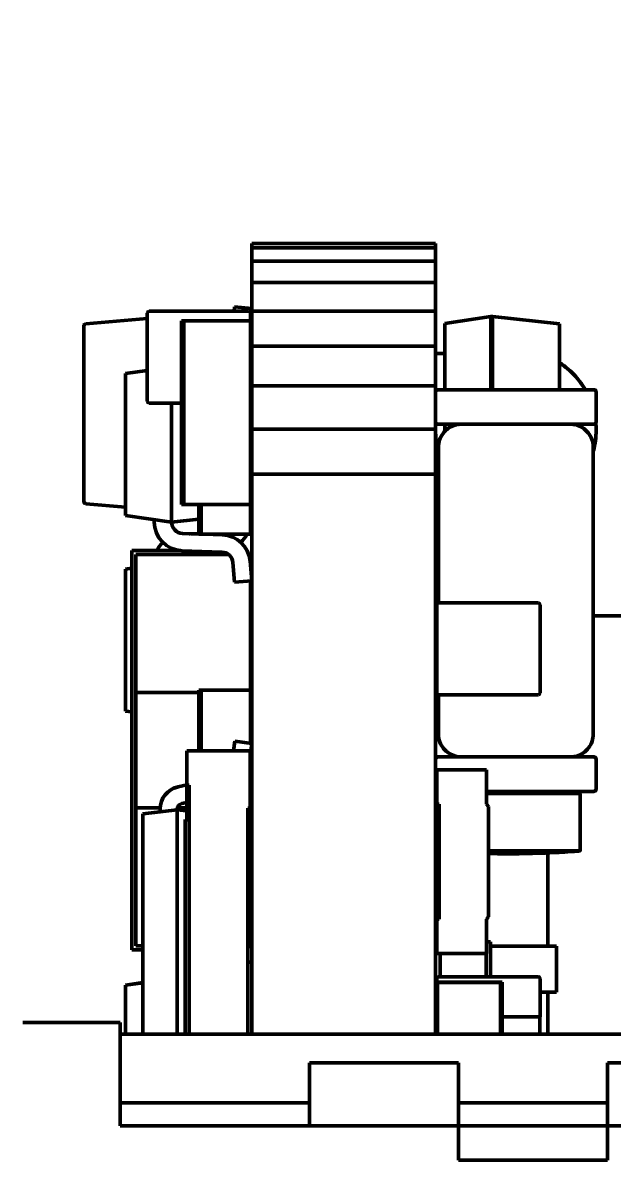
# Model space of a CAD drawing. Header units: millimetres. Extents: x 3137 to 5094, y 789 to 1822.
# Drawn here: x 3504.54 to 3509.68, y 1599.02 to 1608.93 of the extents above; entities that cross this region are included whole.
import ezdxf

# ---------------------------------------------------------------- set-up
doc = ezdxf.new("R2010")
doc.units = ezdxf.units.MM
doc.header["$LTSCALE"] = 1.8
doc.layers.add('외형선(ISO)', color=7, linetype='Continuous', lineweight=50)
doc.layers.add('치수(ISO)', color=7, linetype='Continuous', lineweight=25)
doc.styles.add('레이블 문자 (JIS)', font='')
doc.styles.get('레이블 문자 (JIS)').set_extended_font_data('Gulim')
doc.dimstyles.new('복사 대상기본값 (JIS)', dxfattribs={"dimscale": 1.5, "dimtxt": 3, "dimasz": 2, "dimexe": 1, "dimexo": 0.5, "dimgap": 0.8, "dimtad": 1, "dimdsep": 46, "dimtxsty": '레이블 문자 (JIS)', "dimblk": 'Filled-1', "dimcen": 0.09, "dimdle": 10, "dimclrd": 256, "dimclre": 256, "dimclrt": 256, "dimazin": 2, "dimtfac": 0.666667, "dimtmove": 0, "dimatfit": 3, "dimldrblk": 'OPEN', "dimfxl": 1, "dimtolj": 1, "dimtzin": 0, "dimlwd": -1, "dimlwe": -1, "dimarcsym": 0})

# ---------------------------------------------------------------- blocks, each defined once
blk = doc.blocks.new('Filled-1')
at = {"color": 0}
for p, q in [((0, 0), (-1, 0.1)), ((-1, 0.1), (-1, -0.1)), ((-1, 0), (0, 0)), ((-1, -0.1), (0, 0))]:
    blk.add_line(p, q, dxfattribs=at)
at = {"color": 0, "flags": 128}
blk.add_lwpolyline([(-1, -0.1), (0, 0), (-1, 0.1), (-1, -0.1)], dxfattribs=at)
at = {"color": 0}
blk.add_solid([(-1, -0.1), (0, 0), (-1, 0.1), (-1, -0.1)], dxfattribs=at)
blk = doc.blocks.new('*D735')
at = {"layer": 'Defpoints', "color": 0}
for p in [(3615.7416, 1638.9423), (3296.7416, 1610.8106), (3615.7416, 1602.8106)]:
    blk.add_point(p, dxfattribs=at)
at = {"layer": '치수(ISO)'}
for p, q in [((3296.7416, 1611.5606), (3296.7416, 1640.4423)), ((3615.7416, 1603.5606), (3615.7416, 1640.4423)), ((3299.7416, 1638.9423), (3612.7416, 1638.9423))]:
    blk.add_line(p, q, dxfattribs=at)
at = {"layer": '치수(ISO)', "linetype": 'ByBlock', "xscale": 3, "yscale": 3, "zscale": 3, "rotation": 180}
blk.add_blockref('Filled-1', (3296.7416, 1638.9423), dxfattribs=at)
at = {"layer": '치수(ISO)', "linetype": 'ByBlock', "xscale": 3, "yscale": 3, "zscale": 3}
blk.add_blockref('Filled-1', (3615.7416, 1638.9423), dxfattribs=at)
at = {"layer": '치수(ISO)', "insert": (3456.2615, 1649.652), "char_height": 15, "attachment_point": 5, "style": '레이블 문자 (JIS)'}
blk.add_mtext('\\A1;319', dxfattribs=at)
blk = doc.blocks.new('_Open')
at = {"color": 0, "linetype": 'ByBlock', "lineweight": -2}
for p, q in [((-1, 0.1667), (0, 0)), ((-1, -0.1667), (0, 0)), ((0, 0), (-1, 0))]:
    blk.add_line(p, q, dxfattribs=at)

msp = doc.modelspace()

# ---------------------------------------------------------------- linework, layer by layer
at = {"layer": '외형선(ISO)'}
for p, q in [((3508.1416, 1607.0106), (3506.5389, 1607.0106)), ((3506.5389, 1606.9719), (3506.5389, 1607.0106)), ((3508.1416, 1606.9719), (3508.1416, 1607.0106)), ((3508.1416, 1606.9719), (3506.5389, 1606.9719)), ((3506.5389, 1606.8575), (3506.5389, 1606.9719)), ((3508.1416, 1606.8575), (3508.1416, 1606.9719)), ((3508.1416, 1606.8575), (3506.5389, 1606.8575)), ((3506.5389, 1606.6717), (3506.5389, 1606.8575)), ((3508.1416, 1606.6717), (3508.1416, 1606.8575)), ((3508.1416, 1606.6717), (3506.5389, 1606.6717)), ((3506.5389, 1606.4217), (3506.5389, 1606.6717)), ((3508.1416, 1606.4217), (3508.1416, 1606.6717)), ((3505.6267, 1606.4041), (3505.6267, 1606.404)), ((3505.6267, 1605.6359), (3505.6267, 1606.4039)), ((3505.6427, 1606.4202), (3506.5107, 1606.4202)), ((3505.6427, 1606.4201), (3505.6427, 1606.4202)), ((3506.5107, 1606.4201), (3505.6427, 1606.4201)), ((3505.6427, 1606.42), (3506.5107, 1606.42)), ((3505.6427, 1606.4199), (3505.6427, 1606.42)), ((3506.3862, 1606.4202), (3506.3895, 1606.4584)), ((3506.3895, 1606.4587), (3506.5389, 1606.4456)), ((3506.3895, 1606.4587), (3506.3895, 1606.4586)), ((3506.3895, 1606.4586), (3506.5389, 1606.4455)), ((3506.3895, 1606.4586), (3506.3895, 1606.4585)), ((3506.3895, 1606.4586), (3506.5389, 1606.4455)), ((3506.3895, 1606.4586), (3506.3895, 1606.4586)), ((3506.3895, 1606.4585), (3506.5389, 1606.4454)), ((3506.3895, 1606.4584), (3506.3895, 1606.4585)), ((3506.3895, 1606.4584), (3506.5389, 1606.4453)), ((3506.3895, 1606.4584), (3506.5389, 1606.4454)), ((3506.3895, 1606.4584), (3506.3895, 1606.4584)), ((3506.5107, 1606.4202), (3506.5107, 1606.4201)), ((3506.5107, 1606.42), (3506.5107, 1606.4199)), ((3506.5389, 1606.4453), (3506.5267, 1606.3059)), ((3506.5267, 1606.404), (3506.5267, 1606.4041)), ((3506.5267, 1606.4039), (3506.5267, 1605.6359)), ((3506.5389, 1606.4455), (3506.5389, 1606.4455)), ((3506.5389, 1606.4454), (3506.5389, 1606.4454)), ((3508.1416, 1606.4217), (3506.5389, 1606.4217)), ((3506.5389, 1606.1172), (3506.5389, 1606.4217)), ((3508.1416, 1606.1172), (3508.1416, 1606.4217)), ((3505.6267, 1606.3581), (3505.092, 1606.3113)), ((3505.9267, 1606.337), (3505.9463, 1606.337)), ((3505.9267, 1606.3366), (3505.9267, 1606.337)), ((3505.9463, 1606.3366), (3505.9267, 1606.3366)), ((3505.9267, 1606.3366), (3505.9267, 1604.7366)), ((3506.5267, 1606.3371), (3505.9463, 1606.3371)), ((3505.9463, 1606.3371), (3505.9463, 1606.337)), ((3505.9463, 1606.3365), (3505.9463, 1606.3366)), ((3506.5267, 1606.3365), (3505.9463, 1606.3365)), ((3505.9463, 1604.7365), (3505.9463, 1606.3365)), ((3506.5267, 1606.337), (3506.5071, 1606.337)), ((3506.5071, 1606.337), (3506.5071, 1606.3366)), ((3506.5267, 1606.3366), (3506.5071, 1606.3366)), ((3506.5267, 1606.337), (3506.5267, 1606.3371)), ((3506.5267, 1606.337), (3506.5267, 1606.3366)), ((3506.5267, 1606.3365), (3506.5267, 1606.3366)), ((3506.5267, 1604.7365), (3506.5267, 1606.3365)), ((3508.2216, 1606.3137), (3508.6245, 1606.3758)), ((3508.6245, 1606.3755), (3508.2216, 1606.3135)), ((3508.2216, 1606.3135), (3508.2216, 1606.3137)), ((3508.2216, 1605.736), (3508.2216, 1606.3135)), ((3508.6376, 1606.3758), (3508.6245, 1606.3758)), ((3508.6245, 1606.3755), (3508.6245, 1606.3758)), ((3508.6245, 1605.736), (3508.6245, 1606.3755)), ((3508.6245, 1606.3755), (3508.6376, 1606.3755)), ((3508.6376, 1606.3755), (3508.6376, 1606.3758)), ((3508.6376, 1606.3758), (3509.2216, 1606.3114)), ((3508.6376, 1605.736), (3508.6376, 1606.3755)), ((3509.2216, 1606.3112), (3508.6376, 1606.3755)), ((3509.2216, 1606.3114), (3509.2216, 1606.3112)), ((3509.2216, 1606.3112), (3509.2216, 1605.736)), ((3505.0737, 1606.2909), (3505.0737, 1606.2913)), ((3505.0737, 1606.2908), (3505.0737, 1606.2909)), ((3505.0737, 1604.7631), (3505.0737, 1606.2908)), ((3508.1416, 1606.1172), (3506.5389, 1606.1172)), ((3506.5389, 1605.7697), (3506.5389, 1606.1172)), ((3508.1416, 1605.7697), (3508.1416, 1606.1172)), ((3508.2216, 1606.0509), (3508.1416, 1606.0509)), ((3505.4389, 1605.8775), (3505.6267, 1605.9039)), ((3505.6267, 1605.9035), (3505.4389, 1605.8771)), ((3505.4389, 1605.8771), (3505.4389, 1605.8775)), ((3505.4389, 1604.6395), (3505.4389, 1605.8771)), ((3508.1416, 1605.7697), (3506.5389, 1605.7697)), ((3506.5389, 1605.3926), (3506.5389, 1605.7697)), ((3508.1416, 1605.3926), (3508.1416, 1605.7697)), ((3509.5416, 1605.7159), (3509.5416, 1605.4559)), ((3505.9267, 1605.6199), (3505.6427, 1605.6199)), ((3505.8389, 1605.6199), (3505.8389, 1604.5833)), ((3508.2216, 1605.3737), (3508.2216, 1605.4359)), ((3508.1416, 1605.3926), (3506.5389, 1605.3926)), ((3506.5389, 1605.0006), (3506.5389, 1605.3926)), ((3508.1416, 1605.0006), (3508.1416, 1605.3926)), ((3509.5416, 1605.3847), (3509.5416, 1605.3846)), ((3509.5416, 1605.384), (3509.5416, 1605.3841)), ((3508.1666, 1605.2359), (3508.1666, 1605.0359)), ((3509.5166, 1605.2359), (3509.5166, 1605.0359)), ((3508.1416, 1605.1004), (3508.1666, 1605.1004)), ((3508.1661, 1605.0359), (3508.1661, 1604.5359)), ((3509.5171, 1605.0359), (3509.5171, 1604.5359)), ((3508.1416, 1605.0006), (3506.5389, 1605.0006)), ((3506.5389, 1600.1206), (3506.5389, 1605.0006)), ((3508.1416, 1600.1206), (3508.1416, 1605.0006)), ((3505.4389, 1604.7128), (3505.092, 1604.7432)), ((3505.9463, 1604.7366), (3505.9267, 1604.7366)), ((3506.5267, 1604.7365), (3505.9463, 1604.7365)), ((3506.0767, 1604.4771), (3506.0767, 1604.7365)), ((3506.0963, 1604.4771), (3506.0963, 1604.7365)), ((3506.5267, 1604.7427), (3506.5389, 1604.7416)), ((3506.5267, 1604.7426), (3506.5389, 1604.7415)), ((3506.5267, 1604.7426), (3506.5389, 1604.7415)), ((3506.5267, 1604.7425), (3506.5389, 1604.7414)), ((3506.5267, 1604.7424), (3506.5389, 1604.7413)), ((3506.5267, 1604.7424), (3506.5389, 1604.7414)), ((3506.5389, 1604.7413), (3506.5267, 1604.601)), ((3506.5267, 1604.4771), (3506.5267, 1604.7365)), ((3506.5389, 1604.7415), (3506.5389, 1604.7415)), ((3506.5389, 1604.7414), (3506.5389, 1604.7414)), ((3505.8389, 1604.5833), (3505.4389, 1604.6395)), ((3508.1416, 1604.6504), (3508.1661, 1604.6504)), ((3505.6889, 1604.5834), (3505.6889, 1604.6044)), ((3505.8389, 1604.5833), (3506.0767, 1604.6083)), ((3508.1666, 1603.8775), (3508.1666, 1604.5359)), ((3509.5166, 1602.7359), (3509.5166, 1604.5359)), ((3505.9354, 1604.4837), (3506.0767, 1604.4788)), ((3505.9354, 1604.4837), (3506.0767, 1604.4788)), ((3505.9354, 1604.4836), (3506.0767, 1604.4786)), ((3505.9354, 1604.4836), (3506.0767, 1604.4787)), ((3505.9354, 1604.4835), (3506.0767, 1604.4786)), ((3505.9354, 1604.4834), (3506.0767, 1604.4785)), ((3505.9933, 1604.4817), (3506.0767, 1604.4846)), ((3505.9941, 1604.4817), (3506.0767, 1604.4846)), ((3505.995, 1604.4817), (3506.0767, 1604.4845)), ((3505.9958, 1604.4816), (3506.0767, 1604.4845)), ((3505.9968, 1604.4816), (3506.0767, 1604.4844)), ((3505.9976, 1604.4816), (3506.0767, 1604.4843)), ((3506.0767, 1604.4771), (3506.0963, 1604.4771)), ((3506.5267, 1604.4771), (3506.0963, 1604.4771)), ((3506.118, 1604.4771), (3506.2836, 1604.4713)), ((3506.1196, 1604.4771), (3506.2836, 1604.4713)), ((3506.1215, 1604.4771), (3506.2836, 1604.4714)), ((3506.1231, 1604.4771), (3506.2836, 1604.4715)), ((3506.125, 1604.4771), (3506.2836, 1604.4715)), ((3506.1266, 1604.4771), (3506.2836, 1604.4716)), ((3505.4917, 1604.334), (3505.4917, 1604.3346)), ((3505.9211, 1604.334), (3505.4917, 1604.334)), ((3505.4917, 1604.334), (3505.4917, 1600.854)), ((3505.4918, 1604.3346), (3505.914, 1604.3346)), ((3505.4918, 1604.3346), (3505.4918, 1604.3346)), ((3506.2784, 1604.3214), (3505.9302, 1604.3335)), ((3505.5267, 1604.299), (3505.5267, 1604.2989)), ((3506.338, 1604.299), (3505.5267, 1604.299)), ((3505.5267, 1604.2989), (3505.5267, 1603.0967)), ((3506.3381, 1604.2989), (3505.5267, 1604.2989)), ((3506.3895, 1604.0584), (3506.3745, 1604.2301)), ((3506.5267, 1604.2998), (3506.5124, 1604.2998)), ((3506.5124, 1604.2996), (3506.5267, 1604.2996)), ((3506.5126, 1604.299), (3506.5267, 1604.299)), ((3506.5267, 1604.2989), (3506.5127, 1604.2989)), ((3506.5239, 1604.2435), (3506.5239, 1604.2435)), ((3506.5239, 1604.2435), (3506.5239, 1604.2434)), ((3506.5239, 1604.2434), (3506.5239, 1604.2433)), ((3506.5239, 1604.2433), (3506.5239, 1604.2432)), ((3506.5239, 1604.2433), (3506.5239, 1604.2433)), ((3506.5239, 1604.2432), (3506.5389, 1604.0714)), ((3506.5267, 1604.2998), (3506.5267, 1604.2996)), ((3506.5267, 1604.2996), (3506.5267, 1604.299)), ((3506.5267, 1604.299), (3506.5267, 1604.2989)), ((3506.5267, 1604.2989), (3506.5267, 1604.2111)), ((3505.4389, 1604.1735), (3505.4917, 1604.1809)), ((3505.4917, 1604.1805), (3505.4389, 1604.1731)), ((3505.4389, 1604.1731), (3505.4389, 1604.1735)), ((3505.4389, 1602.9355), (3505.4389, 1604.1731)), ((3508.1416, 1604.1509), (3508.1666, 1604.1509)), ((3506.5389, 1604.0714), (3506.3895, 1604.0584)), ((3506.5267, 1604.0704), (3506.5267, 1603.0967)), ((3506.5389, 1604.0717), (3506.5389, 1604.0717)), ((3506.5389, 1604.0716), (3506.5389, 1604.0716)), ((3508.1538, 1603.8618), (3508.1538, 1603.8616)), ((3508.1538, 1603.0936), (3508.1538, 1603.8616)), ((3508.1698, 1603.8778), (3508.1698, 1603.8779)), ((3509.0378, 1603.8779), (3508.1698, 1603.8779)), ((3509.0378, 1603.8778), (3508.1698, 1603.8778)), ((3508.1698, 1603.8776), (3509.0378, 1603.8776)), ((3508.1698, 1603.8776), (3508.1698, 1603.8776)), ((3509.0378, 1603.8778), (3509.0378, 1603.8779)), ((3509.0378, 1603.8776), (3509.0378, 1603.8776)), ((3509.0538, 1603.8616), (3509.0538, 1603.8618)), ((3509.0538, 1603.8616), (3509.0538, 1603.0936)), ((3509.5166, 1603.7661), (3509.723, 1603.7661)), ((3509.9203, 1603.7654), (3509.5166, 1603.7654)), ((3505.5267, 1602.091), (3505.5267, 1603.0967)), ((3506.0767, 1603.0967), (3505.5267, 1603.0967)), ((3506.0963, 1603.1172), (3506.0767, 1603.1172)), ((3506.0767, 1603.117), (3506.0767, 1603.1172)), ((3506.0767, 1603.117), (3506.0963, 1603.117)), ((3506.0767, 1602.5892), (3506.0767, 1603.117)), ((3506.5267, 1603.1173), (3506.0963, 1603.1173)), ((3506.0963, 1603.1173), (3506.0963, 1603.1172)), ((3506.0963, 1603.117), (3506.0963, 1603.117)), ((3506.5267, 1603.117), (3506.0963, 1603.117)), ((3506.0963, 1602.5892), (3506.0963, 1603.117)), ((3506.5071, 1603.117), (3506.5071, 1603.1172)), ((3506.5267, 1603.1172), (3506.5071, 1603.1172)), ((3506.5267, 1603.117), (3506.5071, 1603.117)), ((3506.5267, 1603.1172), (3506.5267, 1603.1173)), ((3506.5267, 1603.117), (3506.5267, 1603.1172)), ((3506.5267, 1603.117), (3506.5267, 1603.117)), ((3506.5267, 1602.6545), (3506.5267, 1603.117)), ((3506.5267, 1603.0967), (3506.5267, 1602.6545)), ((3506.5267, 1603.0967), (3506.5267, 1603.0967)), ((3508.1569, 1603.0252), (3508.1569, 1603.0841)), ((3508.1666, 1602.7359), (3508.1666, 1603.0779)), ((3508.1698, 1603.0776), (3509.0378, 1603.0776)), ((3505.4917, 1602.9281), (3505.4389, 1602.9355)), ((3508.1569, 1603.0252), (3508.1666, 1603.0252)), ((3508.1416, 1602.7439), (3508.1666, 1602.7439)), ((3506.3786, 1602.5892), (3506.3904, 1602.6732)), ((3506.3904, 1602.6737), (3506.5389, 1602.6528)), ((3506.3904, 1602.6736), (3506.3904, 1602.6737)), ((3506.3904, 1602.6736), (3506.5389, 1602.6527)), ((3506.3904, 1602.6735), (3506.3904, 1602.6736)), ((3506.3904, 1602.6735), (3506.5389, 1602.6527)), ((3506.3904, 1602.6735), (3506.3904, 1602.6735)), ((3506.3904, 1602.6735), (3506.5389, 1602.6526)), ((3506.3904, 1602.6734), (3506.3904, 1602.6735)), ((3506.3904, 1602.6734), (3506.5389, 1602.6525)), ((3506.3904, 1602.6734), (3506.3904, 1602.6734)), ((3506.3904, 1602.6734), (3506.5389, 1602.6525)), ((3506.3904, 1602.6733), (3506.3904, 1602.6734)), ((3506.3904, 1602.6733), (3506.5389, 1602.6524)), ((3506.3904, 1602.6732), (3506.3904, 1602.6733)), ((3506.3904, 1602.6732), (3506.5389, 1602.6524)), ((3506.5236, 1602.5433), (3506.5389, 1602.6523)), ((3506.5389, 1602.6527), (3506.5389, 1602.6527)), ((3506.5389, 1602.6525), (3506.5389, 1602.6526)), ((3506.5389, 1602.6524), (3506.5389, 1602.6525)), ((3505.9736, 1602.5892), (3506.5236, 1602.5892)), ((3505.9736, 1602.5887), (3505.9736, 1602.5892)), ((3506.5236, 1602.5887), (3505.9736, 1602.5887)), ((3505.9736, 1602.5887), (3505.9736, 1602.2887)), ((3506.5236, 1602.5892), (3506.5236, 1602.5887)), ((3506.5236, 1602.5887), (3506.5236, 1602.0887)), ((3506.5267, 1602.5656), (3506.5267, 1602.091)), ((3506.5267, 1602.317), (3506.5267, 1602.565)), ((3508.3203, 1602.536), (3508.3203, 1602.5413)), ((3506.5267, 1602.5068), (3506.5389, 1602.3674)), ((3509.5416, 1602.2559), (3509.5416, 1602.5159)), ((3506.5389, 1602.3674), (3506.5267, 1602.3664)), ((3506.534, 1602.424), (3506.5389, 1602.424)), ((3506.5389, 1602.4239), (3506.534, 1602.4239)), ((3506.534, 1602.4238), (3506.5389, 1602.4238)), ((3506.5389, 1602.4237), (3506.534, 1602.4237)), ((3506.5389, 1602.3677), (3506.5389, 1602.3677)), ((3506.5389, 1602.3676), (3506.5389, 1602.3676)), ((3508.1539, 1602.4231), (3508.1539, 1602.423)), ((3508.1539, 1602.4231), (3508.5842, 1602.4231)), ((3508.1539, 1602.423), (3508.1539, 1602.123)), ((3508.1539, 1602.423), (3508.5842, 1602.423)), ((3508.5842, 1602.4231), (3508.5842, 1602.423)), ((3508.5842, 1602.423), (3508.5842, 1602.123)), ((3505.8955, 1602.2759), (3505.9736, 1602.2932)), ((3505.8955, 1602.2758), (3505.9736, 1602.2932)), ((3505.8955, 1602.2758), (3505.9736, 1602.2931)), ((3505.8955, 1602.2757), (3505.9736, 1602.2931)), ((3505.8955, 1602.2756), (3505.9736, 1602.293)), ((3505.8955, 1602.2755), (3505.9736, 1602.2929)), ((3505.8955, 1602.2756), (3505.9736, 1602.2929)), ((3505.8955, 1602.2755), (3505.9736, 1602.2928)), ((3505.9936, 1602.2887), (3505.9736, 1602.2887)), ((3505.9736, 1602.2887), (3505.9736, 1601.9888)), ((3505.9936, 1601.9887), (3505.9936, 1602.2887)), ((3506.5267, 1602.317), (3506.5236, 1602.317)), ((3509.1203, 1602.217), (3509.1203, 1602.2358)), ((3505.9281, 1602.129), (3505.9736, 1602.1392)), ((3508.1538, 1602.212), (3508.1538, 1602.2118)), ((3508.1538, 1602.2118), (3508.1538, 1601.7218)), ((3508.5842, 1602.217), (3509.3988, 1602.217)), ((3509.3988, 1602.2168), (3508.5842, 1602.2168)), ((3509.3988, 1602.217), (3509.3988, 1602.2168)), ((3509.4038, 1602.2118), (3509.4038, 1602.212)), ((3509.4038, 1601.7218), (3509.4038, 1602.2118)), ((3505.5267, 1602.091), (3505.7392, 1602.091)), ((3505.5267, 1602.091), (3505.5267, 1600.8889)), ((3505.5889, 1602.0391), (3505.8889, 1602.0759)), ((3505.5889, 1602.0397), (3505.7389, 1602.0581)), ((3505.5889, 1602.0391), (3505.5889, 1602.0397)), ((3505.5889, 1600.1206), (3505.5889, 1602.0391)), ((3505.7389, 1602.0806), (3505.7389, 1602.0806)), ((3505.7389, 1602.0805), (3505.7389, 1602.0806)), ((3505.7389, 1602.0805), (3505.7389, 1602.0805)), ((3505.7389, 1602.0804), (3505.7389, 1602.0805)), ((3505.7389, 1602.0803), (3505.7389, 1602.0804)), ((3505.7389, 1602.0802), (3505.7389, 1602.0803)), ((3505.7389, 1602.0803), (3505.7389, 1602.0803)), ((3505.7389, 1602.0576), (3505.7389, 1602.0802)), ((3505.7389, 1602.0576), (3505.8889, 1602.076)), ((3505.8889, 1602.076), (3505.8889, 1602.0802)), ((3505.9736, 1602.0662), (3505.8889, 1602.0766)), ((3505.8889, 1602.0759), (3505.8889, 1602.076)), ((3505.9736, 1602.0655), (3505.8889, 1602.0759)), ((3505.8889, 1602.0759), (3505.8889, 1600.1206)), ((3505.8901, 1602.091), (3505.9736, 1602.091)), ((3506.5036, 1602.0887), (3506.5036, 1600.1206)), ((3506.5236, 1602.0887), (3506.5036, 1602.0887)), ((3506.5236, 1602.091), (3506.5267, 1602.091)), ((3506.5267, 1602.091), (3506.5267, 1600.8889)), ((3508.1539, 1602.123), (3508.1735, 1602.123)), ((3508.1735, 1602.123), (3508.1735, 1601.123)), ((3508.6039, 1602.1035), (3508.5842, 1602.1231)), ((3508.6039, 1602.1034), (3508.5842, 1602.123)), ((3508.6039, 1602.1035), (3508.6039, 1602.1034)), ((3508.6039, 1602.1034), (3508.6039, 1601.1426)), ((3505.9586, 1601.9892), (3505.9736, 1601.9892)), ((3505.9586, 1601.9887), (3505.9586, 1601.9892)), ((3505.9936, 1601.9887), (3505.9586, 1601.9887)), ((3505.9586, 1601.9887), (3505.9586, 1600.1206)), ((3505.9736, 1601.9888), (3505.9936, 1601.9888)), ((3505.9936, 1600.1206), (3505.9936, 1601.9887)), ((3506.5389, 1602.0173), (3506.5267, 1602.0173)), ((3508.1538, 1602.0173), (3508.1416, 1602.0173)), ((3508.1588, 1601.7168), (3508.1735, 1601.7168)), ((3508.6039, 1601.7168), (3509.3988, 1601.7168)), ((3509.1203, 1600.8854), (3509.1203, 1601.6994)), ((3506.5389, 1601.154), (3506.5267, 1601.154)), ((3506.5267, 1601.1539), (3506.5389, 1601.1539)), ((3506.5389, 1601.1538), (3506.5267, 1601.1538)), ((3506.5267, 1601.1537), (3506.5389, 1601.1537)), ((3508.1735, 1601.154), (3508.1416, 1601.154)), ((3508.1416, 1601.1539), (3508.1735, 1601.1539)), ((3508.1735, 1601.1538), (3508.1416, 1601.1538)), ((3508.1416, 1601.1537), (3508.1735, 1601.1537)), ((3506.5267, 1601.1167), (3506.5389, 1601.1156)), ((3506.5267, 1601.1166), (3506.5389, 1601.1155)), ((3506.5267, 1601.1165), (3506.5389, 1601.1154)), ((3506.5267, 1601.1165), (3506.5389, 1601.1155)), ((3506.5267, 1601.1164), (3506.5389, 1601.1153)), ((3506.5267, 1601.1164), (3506.5389, 1601.1154)), ((3506.5389, 1601.1153), (3506.5267, 1600.9759)), ((3506.5389, 1601.1155), (3506.5389, 1601.1155)), ((3506.5389, 1601.1154), (3506.5389, 1601.1154)), ((3508.1539, 1601.1231), (3508.1539, 1601.123)), ((3508.1539, 1601.1231), (3508.1735, 1601.1231)), ((3508.1539, 1601.123), (3508.1539, 1600.823)), ((3508.1539, 1601.123), (3508.1735, 1601.123)), ((3508.5842, 1601.123), (3508.6039, 1601.1426)), ((3508.5842, 1600.823), (3508.5842, 1601.123)), ((3505.4917, 1600.854), (3505.5889, 1600.854)), ((3505.5889, 1600.8889), (3505.5267, 1600.8889)), ((3506.5267, 1600.8889), (3506.5036, 1600.8889)), ((3508.1539, 1600.9232), (3508.1416, 1600.9232)), ((3508.1539, 1600.923), (3508.1416, 1600.923)), ((3508.6216, 1600.9232), (3508.5842, 1600.9232)), ((3508.6216, 1600.923), (3508.5842, 1600.923)), ((3508.6216, 1600.9232), (3508.6216, 1600.923)), ((3508.6216, 1600.6204), (3508.6216, 1600.923)), ((3508.9979, 1600.8853), (3508.6216, 1600.8853)), ((3508.9466, 1600.8853), (3508.6216, 1600.8853)), ((3509.0453, 1600.8853), (3509.0453, 1600.8854)), ((3509.1953, 1600.8853), (3509.1953, 1600.8854)), ((3509.1953, 1600.8853), (3509.1953, 1600.4853)), ((3508.1539, 1600.823), (3508.5842, 1600.823)), ((3508.1816, 1600.6204), (3508.1816, 1600.823)), ((3508.5816, 1600.823), (3508.5816, 1600.6204)), ((3506.5389, 1600.7473), (3506.5036, 1600.7473)), ((3505.4389, 1600.5475), (3505.5889, 1600.5686)), ((3505.5889, 1600.5682), (3505.4389, 1600.5471)), ((3508.1416, 1600.573), (3508.1538, 1600.573)), ((3508.1538, 1600.6042), (3508.1538, 1600.6044)), ((3508.1538, 1600.2702), (3508.1538, 1600.6042)), ((3508.6869, 1600.5714), (3508.1569, 1600.5714)), ((3508.1569, 1600.5713), (3508.1569, 1600.5714)), ((3508.1569, 1600.5713), (3508.1769, 1600.5713)), ((3508.1569, 1600.5705), (3508.1569, 1600.5713)), ((3508.1569, 1600.5705), (3508.1769, 1600.5705)), ((3508.1569, 1600.5704), (3508.1569, 1600.5705)), ((3508.1569, 1600.5704), (3508.7069, 1600.5704)), ((3508.1569, 1600.1206), (3508.1569, 1600.5704)), ((3508.1698, 1600.6204), (3509.0378, 1600.6204)), ((3508.1769, 1600.5705), (3508.1769, 1600.5713)), ((3508.6869, 1600.5723), (3508.6869, 1600.5716)), ((3508.7219, 1600.5723), (3508.6869, 1600.5723)), ((3508.6869, 1600.5706), (3508.6869, 1600.5716)), ((3508.6869, 1600.5716), (3508.7219, 1600.5716)), ((3508.6869, 1600.5706), (3508.6869, 1600.5705)), ((3508.6869, 1600.5705), (3508.7069, 1600.5705)), ((3508.7069, 1600.5704), (3508.7069, 1600.5705)), ((3508.7069, 1600.5704), (3508.7069, 1600.1206)), ((3508.7219, 1600.5716), (3508.7219, 1600.5723)), ((3508.7219, 1600.5716), (3508.7219, 1600.1206)), ((3509.0538, 1600.6044), (3509.0538, 1600.6042)), ((3509.0538, 1600.2702), (3509.0538, 1600.6042)), ((3505.4389, 1600.5471), (3505.4389, 1600.5475)), ((3505.4389, 1600.1206), (3505.4389, 1600.5471)), ((3509.1203, 1600.1206), (3509.1203, 1600.4853)), ((3509.0378, 1600.2702), (3508.7219, 1600.2702)), ((3509.0498, 1600.1206), (3509.0498, 1600.2702)), ((3505.3916, 1600.2206), (3504.5416, 1600.2206)), ((3505.3916, 1600.2206), (3505.3916, 1599.3206)), ((3505.3916, 1600.1206), (3506.1916, 1600.1206)), ((3506.1916, 1600.1206), (3511.9916, 1600.1206)), ((3507.0416, 1599.8706), (3508.3416, 1599.8706)), ((3507.0416, 1599.3206), (3507.0416, 1599.8706)), ((3508.3416, 1599.8706), (3508.3416, 1599.3206)), ((3509.6416, 1599.3206), (3509.6416, 1599.8706)), ((3509.6416, 1599.8706), (3510.9416, 1599.8706)), ((3506.1916, 1599.5206), (3505.3916, 1599.5206)), ((3506.1916, 1599.5206), (3507.0416, 1599.5206)), ((3508.3416, 1599.5206), (3509.6416, 1599.5206)), ((3505.3916, 1599.3206), (3508.3416, 1599.3206)), ((3508.3416, 1599.3206), (3509.6416, 1599.3206)), ((3508.3416, 1599.3206), (3508.3416, 1599.0206)), ((3509.6416, 1599.3206), (3512.5916, 1599.3206)), ((3509.6416, 1599.0206), (3509.6416, 1599.3206)), ((3508.3416, 1599.0206), (3509.6416, 1599.0206))]:
    msp.add_line(p, q, dxfattribs=at)
for centre, radius, start, end in [((3505.6427, 1606.4041), 0.016, 90, 180), ((3505.6427, 1606.4039), 0.016, 90, 180), ((3506.5107, 1606.4041), 0.016, 0, 90), ((3506.5107, 1606.4039), 0.016, 0, 90), ((3505.0937, 1606.2913), 0.02, 95, 180), ((3505.6427, 1605.6359), 0.016, 180, 270), ((3506.5107, 1605.6359), 0.016, 354.22246, 0), ((3505.0937, 1604.7631), 0.02, 180, 265), ((3505.9389, 1604.5834), 0.25, 180, 268), ((3505.9389, 1604.5834), 0.1, 180.03259, 268), ((3505.9389, 1604.5834), 0.1, 180.06517, 268), ((3505.9389, 1604.5835), 0.1, 180.10318, 268), ((3505.9389, 1604.5836), 0.1, 180.13576, 268), ((3505.9389, 1604.5836), 0.1, 180.17376, 268), ((3505.9389, 1604.5837), 0.1, 180.20634, 268), ((3506.2749, 1604.2217), 0.25, 5, 88), ((3506.2749, 1604.2216), 0.25, 5, 88), ((3506.2749, 1604.2217), 0.25, 5, 88), ((3506.2749, 1604.2216), 0.25, 5, 88), ((3506.2749, 1604.2214), 0.25, 5, 88), ((3506.2749, 1604.2215), 0.25, 5, 88), ((3506.2749, 1604.5913), 0.25, 312.34046, 332.80645), ((3505.9389, 1604.2297), 0.25, 134.97565, 155.177), ((3505.9389, 1604.2295), 0.25, 134.95567, 155.14588), ((3505.9389, 1604.2296), 0.25, 134.96643, 155.16263), ((3505.9389, 1604.2295), 0.25, 134.94645, 155.13151), ((3505.9389, 1604.2294), 0.25, 134.92645, 155.10038), ((3505.9389, 1604.2294), 0.25, 134.93568, 155.11475), ((3506.2749, 1604.2214), 0.1, 5, 88), ((3508.1698, 1603.8618), 0.016, 89.99999, 179.99999), ((3508.1698, 1603.8616), 0.016, 89.99999, 179.99999), ((3509.0378, 1603.8618), 0.016, 359.99999, 89.99999), ((3509.0378, 1603.8616), 0.016, 359.99999, 89.99999), ((3508.1698, 1603.0936), 0.016, 179.99999, 269.99999), ((3509.0378, 1603.0936), 0.016, 269.99999, 359.99999), ((3505.9389, 1602.0806), 0.2, 102.53608, 180), ((3505.9389, 1602.0805), 0.2, 102.53608, 180), ((3505.9389, 1602.0806), 0.2, 102.53608, 180), ((3505.9389, 1602.0805), 0.2, 102.53608, 180), ((3505.9389, 1602.0804), 0.2, 102.53608, 180), ((3505.9389, 1602.0803), 0.2, 102.53608, 180), ((3505.9389, 1602.0803), 0.2, 102.53608, 180), ((3505.9389, 1602.0802), 0.2, 102.53608, 180), ((3508.1588, 1602.212), 0.005, 169.64636, 180), ((3509.3988, 1602.212), 0.005, 360, 89.99999), ((3505.9389, 1602.0802), 0.05, 102.53608, 180), ((3506.2749, 1600.9653), 0.25, 336.20877, 342.1947), ((3508.1698, 1600.6044), 0.016, 89.99999, 179.99999), ((3509.0378, 1600.6044), 0.016, 359.99999, 89.99999)]:
    msp.add_arc(centre, radius, start, end, dxfattribs=at)
for centre, major_axis, ratio, start_param, end_param in [((3773.6524, 1850.1802), (-265.494, -248.4637), 0.000135, 0.000144, 0.001586), ((3262.9697, 1848.4466), (246.4295, -246.7301), 0.000132, 6.28153, 6.283033), ((3508.8953, 1600.8853), (0.15, 0), 0.00019, 5.061455, 6.283185), ((3508.8953, 1600.8853), (0.3, 0), 0.00019, 5.061455, 6.283185), ((3508.8953, 1600.4853), (0.3, 0), 0.00019, 5.268951, 6.283185), ((3508.1698, 1600.2702), (-0.016, 0), 0.00019, 0, 0.63612), ((3509.0378, 1600.2702), (0.016, 0), 0.00019, 4.712389, 6.283185)]:
    msp.add_ellipse(centre, major_axis=major_axis, ratio=ratio, start_param=start_param, end_param=end_param, dxfattribs=at)
for points in [[(3508.1416, 1606.0509), (3508.143, 1606.0509), (3508.1762, 1606.0509), (3508.2216, 1606.0509)], [(3508.1416, 1605.3847), (3508.1416, 1605.4051), (3508.1425, 1605.4256), (3508.1443, 1605.4459)], [(3508.1443, 1605.4458), (3508.1425, 1605.4253), (3508.1416, 1605.4047), (3508.1416, 1605.3841)], [(3509.5389, 1605.4459), (3509.5407, 1605.4256), (3509.5416, 1605.4051), (3509.5416, 1605.3847)], [(3509.5416, 1605.3841), (3509.5416, 1605.4047), (3509.5407, 1605.4253), (3509.5389, 1605.4458)], [(3508.1416, 1605.3841), (3508.1416, 1605.3843), (3508.1416, 1605.3845), (3508.1416, 1605.3846)], [(3508.1416, 1605.384), (3508.1416, 1605.3215), (3508.15, 1605.2589), (3508.1666, 1605.1986)], [(3509.5416, 1605.3846), (3509.5416, 1605.3845), (3509.5416, 1605.3843), (3509.5416, 1605.3841)], [(3508.1666, 1605.1005), (3508.1516, 1605.1005), (3508.1423, 1605.1005), (3508.1416, 1605.1005)], [(3508.1666, 1604.1509), (3508.1516, 1604.1509), (3508.1423, 1604.1509), (3508.1416, 1604.1509)], [(3508.1538, 1603.7009), (3508.1464, 1603.7009), (3508.1421, 1603.7009), (3508.1416, 1603.7009)]]:
    msp.add_open_spline(points, degree=3, dxfattribs=at)
for points, knots in [([(3509.2216, 1605.9726), (3509.2403, 1605.9605), (3509.2584, 1605.9475), (3509.3344, 1605.8874), (3509.3855, 1605.8316), (3509.4337, 1605.7583), (3509.4405, 1605.7473), (3509.4471, 1605.736)], [3.7154267, 3.7154267, 3.7154267, 3.7154267, 3.8107962, 3.8107962, 4.1307962, 4.1307962, 4.1866611, 4.1866611, 4.1866611, 4.1866611]), ([(3509.4467, 1605.736), (3509.4334, 1605.7588), (3509.4188, 1605.7809), (3509.3585, 1605.862), (3509.3042, 1605.9147), (3509.236, 1605.9625), (3509.2288, 1605.9673), (3509.2216, 1605.972)], [2.097528, 2.097528, 2.097528, 2.097528, 2.2107964, 2.2107964, 2.5307964, 2.5307964, 2.5677586, 2.5677586, 2.5677586, 2.5677586]), ([(3508.1416, 1605.7159), (3508.1416, 1605.7173), (3508.1417, 1605.7186), (3508.1424, 1605.722), (3508.1432, 1605.7241), (3508.1453, 1605.7278), (3508.1467, 1605.7295), (3508.1499, 1605.7323), (3508.1517, 1605.7335), (3508.1546, 1605.7347), (3508.1556, 1605.735), (3508.1571, 1605.7354), (3508.1576, 1605.7355), (3508.1583, 1605.7357), (3508.1586, 1605.7357), (3508.1592, 1605.7358), (3508.1595, 1605.7358), (3508.1599, 1605.7358), (3508.16, 1605.7359), (3508.1603, 1605.7359), (3508.1604, 1605.7359), (3508.1606, 1605.7359), (3508.1607, 1605.7359), (3508.1609, 1605.7359), (3508.161, 1605.7359), (3508.1612, 1605.7359), (3508.1613, 1605.7359), (3508.1615, 1605.7359), (3508.1616, 1605.7359), (3508.1622, 1605.7359), (3508.1628, 1605.7359), (3508.1667, 1605.7359), (3508.1724, 1605.7359), (3508.1981, 1605.736), (3508.2276, 1605.736), (3508.3055, 1605.736), (3508.3545, 1605.736), (3508.4662, 1605.736), (3508.5302, 1605.736), (3508.6651, 1605.736), (3508.7376, 1605.736), (3508.8819, 1605.736), (3508.9555, 1605.736), (3509.0946, 1605.736), (3509.1618, 1605.736), (3509.2816, 1605.736), (3509.3356, 1605.736), (3509.4239, 1605.736), (3509.4593, 1605.736), (3509.496, 1605.736), (3509.5058, 1605.7359), (3509.5154, 1605.7359), (3509.5178, 1605.7359), (3509.5202, 1605.7359), (3509.5207, 1605.7359), (3509.5213, 1605.7359), (3509.5215, 1605.7359), (3509.5217, 1605.7359), (3509.5218, 1605.7359), (3509.522, 1605.7359), (3509.5221, 1605.7359), (3509.5224, 1605.7359), (3509.5225, 1605.7359), (3509.523, 1605.7359), (3509.5231, 1605.7359), (3509.5235, 1605.7358), (3509.5237, 1605.7358), (3509.5242, 1605.7357), (3509.5245, 1605.7357), (3509.5253, 1605.7356), (3509.5258, 1605.7355), (3509.5273, 1605.7351), (3509.5283, 1605.7348), (3509.531, 1605.7336), (3509.5327, 1605.7327), (3509.5358, 1605.7302), (3509.5372, 1605.7286), (3509.5395, 1605.725), (3509.5404, 1605.723), (3509.5414, 1605.7193), (3509.5416, 1605.7176), (3509.5416, 1605.7159)], [0, 0, 0, 0, 0.000402, 0.000402, 0.0010462, 0.0010462, 0.0016832, 0.0016832, 0.0023204, 0.0023204, 0.0026343, 0.0026343, 0.002778, 0.002778, 0.0028715, 0.0028715, 0.0029686, 0.0029686, 0.0030169, 0.0030169, 0.0030911, 0.0030911, 0.003179, 0.003179, 0.0033361, 0.0033361, 0.0037283, 0.0037283, 0.0049035, 0.0049035, 0.00843, 0.00843, 0.0190385, 0.0190385, 0.0411067, 0.0411067, 0.0627656, 0.0627656, 0.0844342, 0.0844342, 0.1061018, 0.1061018, 0.1277693, 0.1277693, 0.1494369, 0.1494369, 0.1711045, 0.1711045, 0.1927724, 0.1927724, 0.2044097, 0.2044097, 0.2102093, 0.2102093, 0.2130428, 0.2130428, 0.2144228, 0.2144228, 0.2151048, 0.2151048, 0.2153607, 0.2153607, 0.2155272, 0.2155272, 0.2156018, 0.2156018, 0.2156777, 0.2156777, 0.2157649, 0.2157649, 0.2159172, 0.2159172, 0.2162365, 0.2162365, 0.2167995, 0.2167995, 0.2174347, 0.2174347, 0.2180719, 0.2180719, 0.2185781, 0.2185781, 0.2185781, 0.2185781]), ([(3509.5416, 1605.4559), (3509.5416, 1605.4546), (3509.5414, 1605.4532), (3509.5407, 1605.4498), (3509.54, 1605.4478), (3509.5378, 1605.4441), (3509.5364, 1605.4424), (3509.5333, 1605.4396), (3509.5314, 1605.4384), (3509.5285, 1605.4371), (3509.5275, 1605.4368), (3509.5261, 1605.4364), (3509.5256, 1605.4363), (3509.5248, 1605.4362), (3509.5245, 1605.4361), (3509.5239, 1605.4361), (3509.5236, 1605.436), (3509.5233, 1605.436), (3509.5231, 1605.436), (3509.5229, 1605.436), (3509.5228, 1605.436), (3509.5225, 1605.4359), (3509.5224, 1605.4359), (3509.5222, 1605.4359), (3509.5222, 1605.4359), (3509.5219, 1605.4359), (3509.5219, 1605.4359), (3509.5216, 1605.4359), (3509.5215, 1605.4359), (3509.521, 1605.4359), (3509.5203, 1605.4359), (3509.5164, 1605.4359), (3509.5108, 1605.4359), (3509.4851, 1605.4359), (3509.4556, 1605.4359), (3509.3777, 1605.4358), (3509.3286, 1605.4358), (3509.2169, 1605.4358), (3509.1529, 1605.4358), (3509.0181, 1605.4358), (3508.9456, 1605.4358), (3508.8013, 1605.4358), (3508.7277, 1605.4358), (3508.5886, 1605.4358), (3508.5214, 1605.4358), (3508.4016, 1605.4358), (3508.3476, 1605.4358), (3508.2593, 1605.4358), (3508.2239, 1605.4359), (3508.1871, 1605.4359), (3508.1774, 1605.4359), (3508.1677, 1605.4359), (3508.1653, 1605.4359), (3508.163, 1605.4359), (3508.1624, 1605.4359), (3508.1618, 1605.4359), (3508.1617, 1605.4359), (3508.1614, 1605.4359), (3508.1614, 1605.4359), (3508.1611, 1605.4359), (3508.161, 1605.4359), (3508.1608, 1605.4359), (3508.1606, 1605.4359), (3508.1602, 1605.436), (3508.16, 1605.436), (3508.1596, 1605.436), (3508.1594, 1605.436), (3508.1589, 1605.4361), (3508.1586, 1605.4361), (3508.1579, 1605.4363), (3508.1574, 1605.4364), (3508.1559, 1605.4367), (3508.1549, 1605.4371), (3508.1521, 1605.4382), (3508.1505, 1605.4392), (3508.1474, 1605.4417), (3508.1459, 1605.4433), (3508.1436, 1605.4468), (3508.1428, 1605.4488), (3508.1418, 1605.4525), (3508.1416, 1605.4542), (3508.1416, 1605.4559)], [0, 0, 0, 0, 0.000402, 0.000402, 0.0010462, 0.0010462, 0.0016832, 0.0016832, 0.0023204, 0.0023204, 0.0026343, 0.0026343, 0.002778, 0.002778, 0.0028715, 0.0028715, 0.0029686, 0.0029686, 0.0030169, 0.0030169, 0.0030911, 0.0030911, 0.003179, 0.003179, 0.0033361, 0.0033361, 0.0037283, 0.0037283, 0.0049035, 0.0049035, 0.00843, 0.00843, 0.0190385, 0.0190385, 0.0411067, 0.0411067, 0.0627656, 0.0627656, 0.0844342, 0.0844342, 0.1061018, 0.1061018, 0.1277693, 0.1277693, 0.1494369, 0.1494369, 0.1711045, 0.1711045, 0.1927724, 0.1927724, 0.2044097, 0.2044097, 0.2102093, 0.2102093, 0.2130428, 0.2130428, 0.2144228, 0.2144228, 0.2151048, 0.2151048, 0.2153607, 0.2153607, 0.2155272, 0.2155272, 0.2156018, 0.2156018, 0.2156777, 0.2156777, 0.2157649, 0.2157649, 0.2159172, 0.2159172, 0.2162365, 0.2162365, 0.2167995, 0.2167995, 0.2174347, 0.2174347, 0.2180719, 0.2180719, 0.2185781, 0.2185781, 0.2185781, 0.2185781]), ([(3508.1666, 1605.2359), (3508.1666, 1605.2575), (3508.1702, 1605.2795), (3508.1839, 1605.3201), (3508.1941, 1605.3393), (3508.2196, 1605.3732), (3508.2353, 1605.3883), (3508.2703, 1605.4125), (3508.2899, 1605.4219), (3508.3204, 1605.4308), (3508.3308, 1605.433), (3508.3464, 1605.435), (3508.3516, 1605.4354), (3508.3576, 1605.4357), (3508.3585, 1605.4358), (3508.3598, 1605.4358), (3508.3602, 1605.4358), (3508.3605, 1605.4358)], [0, 0, 0, 0, 0.00648861, 0.00648861, 0.01285718, 0.01285718, 0.01923005, 0.01923005, 0.02560277, 0.02560277, 0.02875775, 0.02875775, 0.03031884, 0.03031884, 0.03059384, 0.03059384, 0.03071809, 0.03071809, 0.03071809, 0.03071809]), ([(3509.3226, 1605.4358), (3509.3235, 1605.4358), (3509.3244, 1605.4358), (3509.3265, 1605.4357), (3509.3277, 1605.4356), (3509.3322, 1605.4353), (3509.3356, 1605.435), (3509.3489, 1605.4336), (3509.3588, 1605.4317), (3509.3884, 1605.4237), (3509.4076, 1605.4152), (3509.4428, 1605.3925), (3509.459, 1605.3779), (3509.4857, 1605.3448), (3509.4965, 1605.3259), (3509.5113, 1605.2861), (3509.5156, 1605.2647), (3509.5165, 1605.241), (3509.5166, 1605.2385), (3509.5166, 1605.2359)], [0.17915847, 0.17915847, 0.17915847, 0.17915847, 0.17943728, 0.17943728, 0.17980649, 0.17980649, 0.18080975, 0.18080975, 0.18382366, 0.18382366, 0.1899984, 0.1899984, 0.19637608, 0.19637608, 0.20274861, 0.20274861, 0.20912135, 0.20912135, 0.20988194, 0.20988194, 0.20988194, 0.20988194]), ([(3509.5166, 1605.1986), (3509.517, 1605.2001), (3509.5174, 1605.2015), (3509.5336, 1605.262), (3509.5416, 1605.323), (3509.5416, 1605.384)], [7.5859192, 7.5859192, 7.5859192, 7.5859192, 7.592389, 7.592389, 7.8539817, 7.8539817, 7.8539817, 7.8539817]), ([(3509.5166, 1602.7359), (3509.5166, 1602.7143), (3509.513, 1602.6924), (3509.4993, 1602.6518), (3509.4891, 1602.6325), (3509.4635, 1602.5986), (3509.4478, 1602.5835), (3509.4129, 1602.5593), (3509.3932, 1602.55), (3509.3627, 1602.541), (3509.3524, 1602.5389), (3509.3368, 1602.5369), (3509.3316, 1602.5364), (3509.3255, 1602.5361), (3509.3246, 1602.5361), (3509.3229, 1602.536), (3509.3219, 1602.536), (3509.3208, 1602.536), (3509.3204, 1602.536), (3509.3195, 1602.5359), (3509.3191, 1602.5359), (3509.3184, 1602.5359), (3509.3182, 1602.5359), (3509.3176, 1602.5359), (3509.3173, 1602.5359), (3509.3163, 1602.5359), (3509.3157, 1602.5359), (3509.3122, 1602.5359), (3509.3077, 1602.5359), (3509.2876, 1602.5359), (3509.2647, 1602.5359), (3509.206, 1602.5359), (3509.1704, 1602.5359), (3509.0902, 1602.5358), (3509.0446, 1602.5358), (3508.9492, 1602.5358), (3508.8982, 1602.5358), (3508.7973, 1602.5358), (3508.7461, 1602.5358), (3508.6499, 1602.5358), (3508.6037, 1602.5358), (3508.522, 1602.5359), (3508.4855, 1602.5359), (3508.4265, 1602.5359), (3508.4033, 1602.5359), (3508.3807, 1602.5359), (3508.3751, 1602.5359), (3508.3694, 1602.5359), (3508.368, 1602.5359), (3508.3666, 1602.5359), (3508.3662, 1602.5359), (3508.3655, 1602.5359), (3508.3653, 1602.5359), (3508.3648, 1602.5359), (3508.3645, 1602.5359), (3508.3638, 1602.5359), (3508.3635, 1602.5359), (3508.363, 1602.5359), (3508.3626, 1602.536), (3508.3618, 1602.536), (3508.3614, 1602.536), (3508.36, 1602.536), (3508.3589, 1602.5361), (3508.3567, 1602.5362), (3508.3555, 1602.5362), (3508.3509, 1602.5365), (3508.3476, 1602.5368), (3508.3343, 1602.5383), (3508.3244, 1602.5402), (3508.2948, 1602.5481), (3508.2755, 1602.5567), (3508.2404, 1602.5793), (3508.2242, 1602.5939), (3508.1975, 1602.627), (3508.1867, 1602.6459), (3508.1718, 1602.6857), (3508.1675, 1602.7071), (3508.1666, 1602.7308), (3508.1666, 1602.7334), (3508.1666, 1602.7359)], [0, 0, 0, 0, 0.0064886, 0.0064886, 0.0128572, 0.0128572, 0.0192301, 0.0192301, 0.0256028, 0.0256028, 0.0287577, 0.0287577, 0.0303188, 0.0303188, 0.0305938, 0.0305938, 0.0308883, 0.0308883, 0.0310497, 0.0310497, 0.0313757, 0.0313757, 0.0316966, 0.0316966, 0.0325455, 0.0325455, 0.0350887, 0.0350887, 0.0427397, 0.0427397, 0.058879, 0.058879, 0.074028, 0.074028, 0.0891712, 0.0891712, 0.10431, 0.10431, 0.1194477, 0.1194477, 0.1345855, 0.1345855, 0.1497242, 0.1497242, 0.1648664, 0.1648664, 0.1723775, 0.1723775, 0.1762369, 0.1762369, 0.1776832, 0.1776832, 0.1782258, 0.1782258, 0.178634, 0.178634, 0.1787903, 0.1787903, 0.1789516, 0.1789516, 0.179113, 0.179113, 0.1794373, 0.1794373, 0.1798065, 0.1798065, 0.1808098, 0.1808098, 0.1838237, 0.1838237, 0.1899984, 0.1899984, 0.1963761, 0.1963761, 0.2027486, 0.2027486, 0.2091213, 0.2091213, 0.2098819, 0.2098819, 0.2098819, 0.2098819]), ([(3508.1416, 1602.5159), (3508.1416, 1602.5173), (3508.1417, 1602.5186), (3508.1424, 1602.522), (3508.1432, 1602.5241), (3508.1453, 1602.5278), (3508.1467, 1602.5295), (3508.1499, 1602.5323), (3508.1517, 1602.5335), (3508.1546, 1602.5347), (3508.1556, 1602.535), (3508.1571, 1602.5354), (3508.1576, 1602.5355), (3508.1583, 1602.5357), (3508.1586, 1602.5357), (3508.1592, 1602.5358), (3508.1595, 1602.5358), (3508.1599, 1602.5358), (3508.16, 1602.5359), (3508.1603, 1602.5359), (3508.1604, 1602.5359), (3508.1606, 1602.5359), (3508.1607, 1602.5359), (3508.1609, 1602.5359), (3508.161, 1602.5359), (3508.1612, 1602.5359), (3508.1613, 1602.5359), (3508.1615, 1602.5359), (3508.1616, 1602.5359), (3508.1622, 1602.5359), (3508.1628, 1602.5359), (3508.1667, 1602.5359), (3508.1724, 1602.5359), (3508.1981, 1602.536), (3508.2276, 1602.536), (3508.2935, 1602.536), (3508.3251, 1602.536), (3508.3606, 1602.536)], [0, 0, 0, 0, 0.00040204, 0.00040204, 0.00104615, 0.00104615, 0.0016832, 0.0016832, 0.00232042, 0.00232042, 0.00263434, 0.00263434, 0.00277802, 0.00277802, 0.00287148, 0.00287148, 0.00296858, 0.00296858, 0.0030169, 0.0030169, 0.00309112, 0.00309112, 0.00317899, 0.00317899, 0.00333611, 0.00333611, 0.00372829, 0.00372829, 0.00490355, 0.00490355, 0.00842997, 0.00842997, 0.01903854, 0.01903854, 0.04110667, 0.04110667, 0.05605826, 0.05605826, 0.05605826, 0.05605826]), ([(3509.3226, 1602.536), (3509.343, 1602.536), (3509.3622, 1602.536), (3509.4239, 1602.536), (3509.4593, 1602.536), (3509.496, 1602.536), (3509.5058, 1602.5359), (3509.5154, 1602.5359), (3509.5178, 1602.5359), (3509.5202, 1602.5359), (3509.5207, 1602.5359), (3509.5213, 1602.5359), (3509.5215, 1602.5359), (3509.5217, 1602.5359), (3509.5218, 1602.5359), (3509.522, 1602.5359), (3509.5221, 1602.5359), (3509.5224, 1602.5359), (3509.5225, 1602.5359), (3509.523, 1602.5359), (3509.5231, 1602.5359), (3509.5235, 1602.5358), (3509.5237, 1602.5358), (3509.5242, 1602.5357), (3509.5245, 1602.5357), (3509.5253, 1602.5356), (3509.5258, 1602.5355), (3509.5273, 1602.5351), (3509.5283, 1602.5348), (3509.531, 1602.5336), (3509.5327, 1602.5327), (3509.5358, 1602.5302), (3509.5372, 1602.5286), (3509.5395, 1602.525), (3509.5404, 1602.523), (3509.5414, 1602.5193), (3509.5416, 1602.5176), (3509.5416, 1602.5159)], [0.1624808, 0.1624808, 0.1624808, 0.1624808, 0.17110447, 0.17110447, 0.19277238, 0.19277238, 0.20440973, 0.20440973, 0.21020933, 0.21020933, 0.21304277, 0.21304277, 0.21442283, 0.21442283, 0.21510476, 0.21510476, 0.21536074, 0.21536074, 0.21552722, 0.21552722, 0.2156018, 0.2156018, 0.21567773, 0.21567773, 0.21576485, 0.21576485, 0.21591722, 0.21591722, 0.21623645, 0.21623645, 0.21679948, 0.21679948, 0.21743474, 0.21743474, 0.21807194, 0.21807194, 0.21857812, 0.21857812, 0.21857812, 0.21857812]), ([(3508.1539, 1602.2375), (3508.1521, 1602.2382), (3508.1505, 1602.2392), (3508.1474, 1602.2417), (3508.1459, 1602.2433), (3508.1436, 1602.2468), (3508.1428, 1602.2488), (3508.1418, 1602.2525), (3508.1416, 1602.2542), (3508.1416, 1602.2559)], [0.216238295, 0.216238295, 0.216238295, 0.216238295, 0.216799476, 0.216799476, 0.217434745, 0.217434745, 0.218071944, 0.218071944, 0.21857812, 0.21857812, 0.21857812, 0.21857812]), ([(3509.5416, 1602.2559), (3509.5416, 1602.2546), (3509.5414, 1602.2532), (3509.5407, 1602.2498), (3509.54, 1602.2478), (3509.5378, 1602.2441), (3509.5364, 1602.2424), (3509.5333, 1602.2396), (3509.5314, 1602.2384), (3509.5285, 1602.2371), (3509.5275, 1602.2368), (3509.5261, 1602.2364), (3509.5256, 1602.2363), (3509.5248, 1602.2362), (3509.5245, 1602.2361), (3509.5239, 1602.2361), (3509.5236, 1602.236), (3509.5233, 1602.236), (3509.5231, 1602.236), (3509.5229, 1602.236), (3509.5228, 1602.236), (3509.5225, 1602.2359), (3509.5224, 1602.2359), (3509.5222, 1602.2359), (3509.5222, 1602.2359), (3509.5219, 1602.2359), (3509.5219, 1602.2359), (3509.5216, 1602.2359), (3509.5215, 1602.2359), (3509.521, 1602.2359), (3509.5203, 1602.2359), (3509.5164, 1602.2359), (3509.5108, 1602.2359), (3509.4851, 1602.2359), (3509.4556, 1602.2359), (3509.3777, 1602.2358), (3509.3286, 1602.2358), (3509.2169, 1602.2358), (3509.1529, 1602.2358), (3509.0181, 1602.2358), (3508.9456, 1602.2358), (3508.8013, 1602.2358), (3508.7277, 1602.2358), (3508.6331, 1602.2358), (3508.6084, 1602.2358), (3508.5843, 1602.2358)], [0, 0, 0, 0, 0.000402, 0.000402, 0.0010462, 0.0010462, 0.0016832, 0.0016832, 0.0023204, 0.0023204, 0.0026343, 0.0026343, 0.002778, 0.002778, 0.0028715, 0.0028715, 0.0029686, 0.0029686, 0.0030169, 0.0030169, 0.0030911, 0.0030911, 0.003179, 0.003179, 0.0033361, 0.0033361, 0.0037283, 0.0037283, 0.0049035, 0.0049035, 0.00843, 0.00843, 0.0190385, 0.0190385, 0.0411067, 0.0411067, 0.0627656, 0.0627656, 0.0844342, 0.0844342, 0.1061018, 0.1061018, 0.1277693, 0.1277693, 0.1355598, 0.1355598, 0.1355598, 0.1355598]), ([(3508.1588, 1601.7168), (3508.1572, 1601.7168), (3508.1558, 1601.7176), (3508.155, 1601.7185), (3508.1546, 1601.719), (3508.1543, 1601.7195), (3508.1541, 1601.7201), (3508.154, 1601.7204), (3508.1539, 1601.7206), (3508.1538, 1601.7209), (3508.1538, 1601.721), (3508.1538, 1601.7212), (3508.1538, 1601.7213), (3508.1538, 1601.7214), (3508.1538, 1601.7215), (3508.1538, 1601.7215), (3508.1538, 1601.7216), (3508.1538, 1601.7216), (3508.1538, 1601.7216), (3508.1538, 1601.7217), (3508.1538, 1601.7217), (3508.1538, 1601.7218)], [0.000000157, 0.000000157, 0.000000157, 0.000000157, 0.0004739493, 0.0004739493, 0.0004739493, 0.0007108454, 0.0007108454, 0.0007108454, 0.0008292935, 0.0008292935, 0.0008292935, 0.0008885175, 0.0008885175, 0.0008885175, 0.0009181295, 0.0009181295, 0.0009181295, 0.0009329355, 0.0009329355, 0.0009329355, 0.0009477415, 0.0009477415, 0.0009477415, 0.0009477415]), ([(3508.1735, 1601.7153), (3508.1727, 1601.7154), (3508.172, 1601.7155), (3508.1684, 1601.7157), (3508.1665, 1601.7159), (3508.1637, 1601.7161), (3508.1627, 1601.7162), (3508.1599, 1601.7164), (3508.1591, 1601.7165), (3508.1584, 1601.7165)], [0.129906265, 0.129906265, 0.129906265, 0.129906265, 0.130250505, 0.130250505, 0.131851688, 0.131851688, 0.133429662, 0.133429662, 0.13783168, 0.13783168, 0.13783168, 0.13783168]), ([(3509.3992, 1601.7165), (3509.3986, 1601.7165), (3509.3978, 1601.7164), (3509.395, 1601.7162), (3509.3934, 1601.7161), (3509.3883, 1601.7157), (3509.387, 1601.7156), (3509.3839, 1601.7153), (3509.3821, 1601.7152), (3509.3759, 1601.7147), (3509.3708, 1601.7143), (3509.3607, 1601.7136), (3509.3556, 1601.7132), (3509.3392, 1601.712), (3509.3279, 1601.7112), (3509.2828, 1601.7081), (3509.2489, 1601.706), (3509.1134, 1601.6984), (3509.0116, 1601.6947), (3508.8079, 1601.6913), (3508.7058, 1601.6916), (3508.6039, 1601.6939)], [0, 0, 0, 0, 0.00393653, 0.00393653, 0.0069049, 0.0069049, 0.00770407, 0.00770407, 0.00849743, 0.00849743, 0.01010802, 0.01010802, 0.01168771, 0.01168771, 0.01508658, 0.01508658, 0.02526943, 0.02526943, 0.05580782, 0.05580782, 0.08640709, 0.08640709, 0.08640709, 0.08640709]), ([(3509.4038, 1601.7218), (3509.4038, 1601.7217), (3509.4038, 1601.7217), (3509.4038, 1601.7216), (3509.4037, 1601.7195), (3509.4019, 1601.7168), (3509.3988, 1601.7168)], [-0.0000046349, -0.0000046349, -0.0000046349, -0.0000046349, 0.0000103556, 0.0000103556, 0.0000103556, 0.0009547571, 0.0009547571, 0.0009547571, 0.0009547571])]:
    msp.add_open_spline(points, degree=3, knots=knots, dxfattribs=at)

# ---------------------------------------------------------------- dimensions: what is measured, and where the dimension line sits
at = {"layer": '치수(ISO)'}
dim = msp.add_linear_dim(base=(3615.7416, 1638.9423), p1=(3296.7416, 1610.8106), p2=(3615.7416, 1602.8106), angle=180, dimstyle='복사 대상기본값 (JIS)', override={"dimtxt": 10, "dimgap": 2, "dimtxsty": '레이블 문자 (JIS)', "dimtofl": 0, "dimatfit": 1, "dimldrblk": 'Open'}, dxfattribs=at)
dim.commit()
dim.dimension.update_dxf_attribs({"geometry": '*D735', "text_midpoint": (3456.2615, 1638.9423), "dimtype": 160})

doc.saveas('drawing.dxf')
